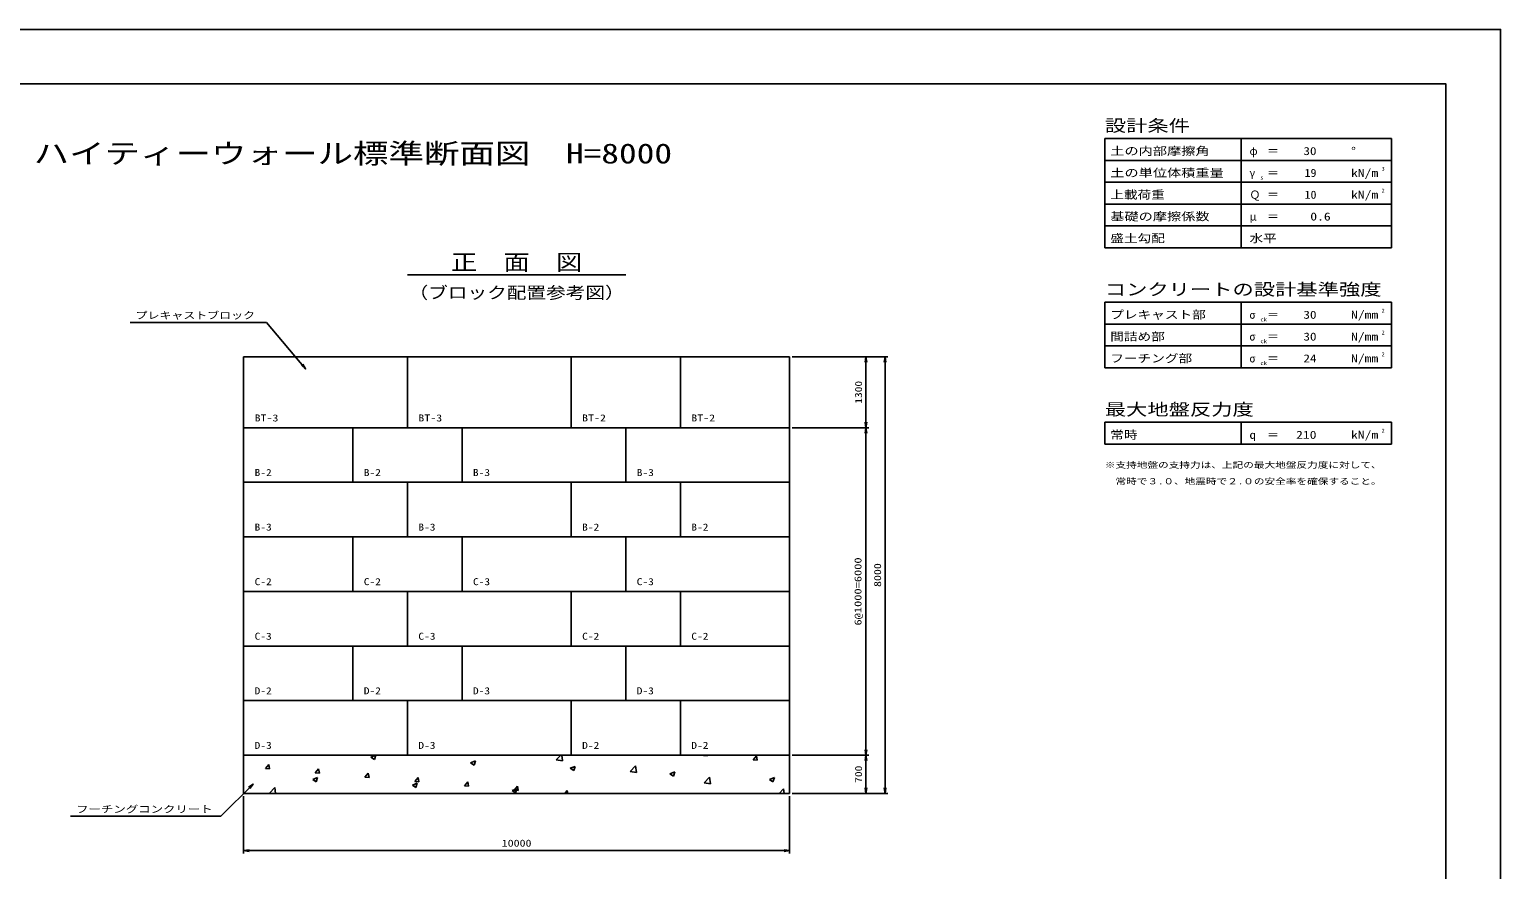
# Model space of a CAD drawing. Units: millimetres at full size. Extents: x 0 to 42050, y 0 to 29700.
# Drawn here: x 15100 to 42050, y 14303 to 29700 of the extents above; entities that cross this region are included whole.
import ezdxf
from ezdxf.enums import TextEntityAlignment as Align

# ---------------------------------------------------------------- set-up
doc = ezdxf.new("R2010")
doc.units = ezdxf.units.MM
doc.layers.add('0_2', color=7, linetype='Continuous')
for name, color, linetype, lineweight in [('D-STR-DIM', 7, 'Continuous', 25), ('D-STR-STRn', 2, 'Continuous', 25), ('D-STR-TXT', 7, 'Continuous', 25), ('D-TTL', 2, 'Continuous', 25), ('D-TTL-FRAM', 2, 'Continuous', 25), ('D-TTL-LINE', 7, 'Continuous', 25), ('D-TTL-TXT', 7, 'Continuous', 25)]:
    doc.layers.add(name, color=color, linetype=linetype, lineweight=lineweight)
doc.styles.add('ＭＳ ゴシック', font='')
doc.styles.get('ＭＳ ゴシック').set_extended_font_data('MS Gothic')

# ---------------------------------------------------------------- blocks, each defined once
blk = doc.blocks.new('open_arrow')
at = {"color": 0, "linetype": 'Continuous', "lineweight": -2}
blk.add_lwpolyline([(7.5, 1.25), (0, 0), (7.5, -1.25)], dxfattribs=at)

msp = doc.modelspace()

# ---------------------------------------------------------------- linework, layer by layer
at = {"layer": 'D-STR-DIM'}
for p, q in [((29075, 23700), (30475, 23700)), ((29075, 23700), (30825, 23700)), ((30425, 23700), (30425, 22400)), ((30775, 23700), (30775, 15700)), ((29075, 22400), (30475, 22400)), ((29075, 22400), (30475, 22400)), ((30425, 22400), (30425, 16400)), ((29075, 16400), (30475, 16400)), ((29075, 16400), (30475, 16400)), ((30425, 16400), (30425, 15700)), ((19025, 15650), (19025, 14600)), ((29025, 15650), (29025, 14600)), ((29075, 15700), (30475, 15700)), ((29075, 15700), (30825, 15700)), ((19025, 14650), (29025, 14650))]:
    msp.add_line(p, q, dxfattribs=at)
at = {"layer": 'D-STR-STRn', "color": 1}
for p, q in [((19025, 23700), (29025, 23700)), ((19025, 15700), (19025, 23700)), ((22025, 22400), (22025, 23700)), ((25025, 22400), (25025, 23700)), ((27025, 22400), (27025, 23700)), ((27025, 22400), (27025, 23700)), ((29025, 23700), (29025, 15700)), ((29025, 22400), (19025, 22400)), ((21025, 21400), (21025, 22400)), ((23025, 21400), (23025, 22400)), ((26025, 21400), (26025, 22400)), ((29025, 21400), (19025, 21400)), ((22025, 20400), (22025, 21400)), ((25025, 20400), (25025, 21400)), ((27025, 20400), (27025, 21400)), ((29025, 20400), (19025, 20400)), ((21025, 19400), (21025, 20400)), ((23025, 19400), (23025, 20400)), ((26025, 19400), (26025, 20400)), ((29025, 19400), (19025, 19400)), ((22025, 18400), (22025, 19400)), ((25025, 18400), (25025, 19400)), ((27025, 18400), (27025, 19400)), ((29025, 18400), (19025, 18400)), ((21025, 17400), (21025, 18400)), ((23025, 17400), (23025, 18400)), ((26025, 17400), (26025, 18400)), ((29025, 17400), (19025, 17400)), ((22025, 16400), (22025, 17400)), ((25025, 16400), (25025, 17400)), ((27025, 16400), (27025, 17400)), ((29025, 16400), (19025, 16400)), ((29025, 15700), (19025, 15700))]:
    msp.add_line(p, q, dxfattribs=at)
at = {"layer": 'D-STR-STRn'}
for p, q in [((19424.959, 16158.015), (19486.184, 16230.98)), ((19500.963, 16151.236), (19486.279, 16230.843)), ((21357.482, 16363.369), (21446.405, 16397.504)), ((21357.497, 16363.334), (21420.67, 16320.723)), ((21420.684, 16320.731), (21446.435, 16397.476)), ((23182.638, 16261.656), (23271.562, 16295.791)), ((23182.651, 16261.621), (23245.824, 16219.011)), ((23245.838, 16219.019), (23271.589, 16295.764)), ((24750.661, 16312.559), (24834.56, 16400)), ((24750.695, 16312.475), (24863.644, 16294.957)), ((24863.618, 16295.003), (24851.404, 16400)), ((25007.795, 16159.943), (25096.719, 16194.078)), ((25070.992, 16117.308), (25096.743, 16194.053)), ((26106.056, 16102.347), (26204.974, 16205.441)), ((26219.014, 16084.792), (26204.983, 16205.404)), ((27447.012, 16396.027), (27522.922, 16389.386)), ((27447.052, 16396.04), (27450.374, 16400)), ((27523.029, 16389.208), (27521.038, 16400)), ((28357.933, 16316.332), (28433.843, 16309.691)), ((28357.975, 16316.345), (28419.2, 16389.31)), ((28433.948, 16309.506), (28419.264, 16389.113)), ((19424.942, 16158.001), (19500.852, 16151.36)), ((20290.399, 15953.755), (20379.323, 15987.889)), ((20290.415, 15953.72), (20353.588, 15911.109)), ((20335.863, 16078.306), (20411.773, 16071.664)), ((20335.882, 16078.319), (20397.107, 16151.285)), ((20353.602, 15911.116), (20379.353, 15987.861)), ((20411.882, 16071.534), (20397.198, 16151.141)), ((21246.783, 15998.61), (21322.693, 15991.969)), ((21246.805, 15998.624), (21308.031, 16071.589)), ((21322.801, 15991.833), (21308.117, 16071.44)), ((22157.704, 15918.915), (22233.614, 15912.274)), ((22157.729, 15918.928), (22218.954, 15991.894)), ((22233.72, 15912.131), (22219.036, 15991.738)), ((23068.652, 15839.233), (23129.877, 15912.199)), ((23144.64, 15832.43), (23129.956, 15912.037)), ((25007.805, 16159.909), (25070.978, 16117.299)), ((26106.09, 16102.261), (26219.04, 16084.743)), ((26832.952, 16058.23), (26921.876, 16092.365)), ((26832.959, 16058.197), (26896.132, 16015.587)), ((26896.146, 16015.597), (26921.897, 16092.342)), ((27461.451, 15892.136), (27560.369, 15995.23)), ((27574.409, 15874.581), (27560.378, 15995.192)), ((28658.109, 15956.517), (28747.032, 15990.652)), ((28658.113, 15956.485), (28721.286, 15913.874)), ((28721.3, 15913.886), (28747.051, 15990.631)), ((19497.454, 15706.063), (19596.373, 15809.157)), ((19497.486, 15705.991), (19536.114, 15700)), ((19609.074, 15700), (19596.38, 15809.121)), ((22115.556, 15852.042), (22204.479, 15886.176)), ((22115.569, 15852.008), (22178.742, 15809.397)), ((22178.756, 15809.405), (22204.507, 15886.15)), ((23068.624, 15839.22), (23144.534, 15832.579)), ((23940.713, 15750.329), (24029.636, 15784.463)), ((23940.723, 15750.295), (24003.896, 15707.685)), ((23979.544, 15759.525), (24055.455, 15752.883)), ((23979.575, 15759.537), (24040.801, 15832.503)), ((24003.91, 15707.694), (24029.661, 15784.439)), ((24055.559, 15752.728), (24040.875, 15832.336)), ((24907.413, 15700), (24951.724, 15752.808)), ((24961.503, 15700), (24951.794, 15752.634)), ((27461.486, 15892.047), (27574.435, 15874.529)), ((28834.19, 15700), (28915.765, 15785.018)), ((28925.66, 15700), (28915.773, 15784.981))]:
    msp.add_line(p, q, dxfattribs=at)
at = {"layer": 'D-STR-TXT'}
for p, q in [((19445, 24330), (16945, 24330)), ((20159.469, 23478.677), (19445, 24330)), ((19198.868, 15871.095), (18605, 15280)), ((18605, 15280), (15855, 15280))]:
    msp.add_line(p, q, dxfattribs=at)
at = {"layer": 'D-TTL'}
for points in [[(0, 0), (42050, 0), (42050, 29700), (0, 29700)], [(1000, 1000), (41050, 1000), (41050, 28700), (1000, 28700)]]:
    msp.add_lwpolyline(points, close=True, dxfattribs=at)
at = {"layer": 'D-TTL-FRAM'}
for p, q in [((40050, 27700), (34800, 27700)), ((34800, 27700), (34800, 25700)), ((40050, 27700), (40050, 25700)), ((40050, 25700), (34800, 25700)), ((40050, 24700), (34800, 24700)), ((34800, 24700), (34800, 23500)), ((40050, 24700), (40050, 23500)), ((40050, 23500), (34800, 23500)), ((40050, 22500), (34800, 22500)), ((34800, 22500), (34800, 22100)), ((40050, 22500), (40050, 22100)), ((40050, 22100), (34800, 22100))]:
    msp.add_line(p, q, dxfattribs=at)
at = {"layer": 'D-TTL-LINE'}
for p, q in [((37300, 27700), (37300, 25700)), ((40050, 27300), (34800, 27300)), ((40050, 26900), (34800, 26900)), ((40050, 26500), (34800, 26500)), ((40050, 26100), (34800, 26100)), ((37300, 24700), (37300, 23500)), ((40050, 24300), (34800, 24300)), ((40050, 23900), (34800, 23900)), ((37300, 22500), (37300, 22100))]:
    msp.add_line(p, q, dxfattribs=at)
at = {"layer": 'D-TTL-TXT'}
msp.add_line((22025, 25200), (26025, 25200), dxfattribs=at)

# ---------------------------------------------------------------- block references
at = {"layer": 'D-STR-DIM', "xscale": 13.3, "yscale": 13.3}
for p, rotation in [((30425, 23700), 270), ((30775, 23700), 270), ((30425, 22400), 90), ((30425, 22400), 270), ((30425, 16400), 90), ((30425, 16400), 270), ((30425, 15700), 90), ((30775, 15700), 90), ((29025, 14650), 180)]:
    msp.add_blockref('open_arrow', p, dxfattribs=dict(at, rotation=rotation))
msp.add_blockref('open_arrow', (19025, 14650), dxfattribs=at)
at = {"layer": 'D-STR-TXT', "xscale": 13.3, "yscale": 13.3}
for p, rotation in [((20159.469, 23478.677), 130), ((19198.868, 15871.095), 224.9)]:
    msp.add_blockref('open_arrow', p, dxfattribs=dict(at, rotation=rotation))

# ---------------------------------------------------------------- texts
at = {"layer": '0_2', "style": 'ＭＳ ゴシック', "width": 1.3}
for s, p in [('※支持地盤の支持力は、上記の最大地盤反力度に対して、', (34800, 21630)), ('\u3000常時で３.０、地震時で２.０の安全率を確保すること。', (34800, 21330))]:
    msp.add_text(s, height=110, dxfattribs=at).set_placement(p, align=Align.BOTTOM_LEFT)
at = {"layer": 'D-STR-DIM', "style": 'ＭＳ ゴシック'}
for s, width, p in [('1300', 1.2, (30287.5, 23050)), ('6@1000=6000', 1.3, (30278.173, 19400)), ('8000', 1.25, (30637.5, 19700)), ('700', 1.2, (30287.5, 16050))]:
    msp.add_text(s, height=128.3, rotation=90, dxfattribs=dict(at, width=width)).set_placement(p, align=Align.MIDDLE_CENTER)
at = {"layer": 'D-STR-DIM', "style": 'ＭＳ ゴシック', "width": 1.25}
msp.add_text('10000', height=128.3, dxfattribs=at).set_placement((24025, 14787.5), align=Align.MIDDLE_CENTER)
at = {"layer": 'D-STR-TXT', "style": 'ＭＳ ゴシック'}
for s, width, p in [('プレキャストブロック', 1.25, (17045, 24356.667)), ('BT-3', 1.25, (19225, 22476.667)), ('BT-3', 1.25, (22225, 22476.667)), ('BT-2', 1.25, (25225, 22476.667)), ('BT-2', 1.25, (27225, 22476.667)), ('B-2', 1.2, (19225, 21476.667)), ('B-2', 1.2, (21225, 21476.667)), ('B-3', 1.2, (23225, 21476.667)), ('B-3', 1.2, (26225, 21476.667)), ('B-3', 1.2, (19225, 20476.667)), ('B-3', 1.2, (22225, 20476.667)), ('B-2', 1.2, (25225, 20476.667)), ('B-2', 1.2, (27225, 20476.667)), ('C-2', 1.2, (19225, 19476.667)), ('C-2', 1.2, (21225, 19476.667)), ('C-3', 1.2, (23225, 19476.667)), ('C-3', 1.2, (26225, 19476.667)), ('C-3', 1.2, (19225, 18476.667)), ('C-3', 1.2, (22225, 18476.667)), ('C-2', 1.2, (25225, 18476.667)), ('C-2', 1.2, (27225, 18476.667)), ('D-2', 1.2, (19225, 17476.667)), ('D-2', 1.2, (21225, 17476.667)), ('D-3', 1.2, (23225, 17476.667)), ('D-3', 1.2, (26225, 17476.667)), ('D-3', 1.2, (19225, 16476.667)), ('D-3', 1.2, (22225, 16476.667)), ('D-2', 1.2, (25225, 16476.667)), ('D-2', 1.2, (27225, 16476.667)), ('フーチングコンクリート', 1.3, (15955, 15306.667))]:
    msp.add_text(s, height=128.3, dxfattribs=dict(at, width=width)).set_placement(p, align=Align.BOTTOM_LEFT)
at = {"layer": 'D-TTL-TXT', "style": 'ＭＳ ゴシック'}
for s, height, width, p in [('設計条件', 219.9, 1.3, (34800, 27760)), ('土の内部摩擦角', 146.6, 1.3, (34900, 27353.333)), ('＝', 146.6, 1.1, (37770, 27353.333)), ('°', 146.6, 1.25, (39310, 27353.333)), ('土の単位体積重量', 146.6, 1.3, (34900, 26953.333)), ('γ', 146.6, 0.95, (37450, 26953.333)), ('s', 73.31, 1.15, (37650, 26926.667)), ('＝', 146.6, 1.1, (37770, 26953.333)), ('kN/m', 146.6, 1.25, (39310, 26953.333)), ('3', 73.31, 1.15, (39870, 27086.667)), ('上載荷重', 146.6, 1.25, (34900, 26553.333)), ('＝', 146.6, 1.1, (37770, 26553.333)), ('kN/m', 146.6, 1.25, (39310, 26553.333)), ('2', 73.31, 1.15, (39870, 26686.667)), ('基礎の摩擦係数', 146.6, 1.3, (34900, 26153.333)), ('μ', 146.6, 1.05, (37450, 26153.333)), ('＝', 146.6, 1.1, (37770, 26153.333)), ('盛土勾配', 146.6, 1.25, (34900, 25753.333)), ('水平', 146.6, 1.25, (37450, 25753.333)), ('コンクリートの設計基準強度', 219.9, 1.3, (34800, 24760)), ('プレキャスト部', 146.6, 1.25, (34900, 24353.333)), ('N/mm', 146.6, 1.25, (39310, 24353.333)), ('2', 73.31, 1.15, (39870, 24486.667)), ('σ', 146.6, 0.9, (37450, 24353.333)), ('ck', 73.31, 1.2, (37650, 24326.667)), ('＝', 146.6, 1.1, (37770, 24353.333)), ('間詰め部', 146.6, 1.25, (34900, 23953.333)), ('σ', 146.6, 0.9, (37450, 23953.333)), ('ck', 73.31, 1.2, (37650, 23926.667)), ('＝', 146.6, 1.1, (37770, 23953.333)), ('N/mm', 146.6, 1.25, (39310, 23953.333)), ('2', 73.31, 1.15, (39870, 24086.667)), ('フーチング部', 146.6, 1.25, (34900, 23553.333)), ('N/mm', 146.6, 1.25, (39310, 23553.333)), ('2', 73.31, 1.15, (39870, 23686.667)), ('σ', 146.6, 0.9, (37450, 23553.333)), ('ck', 73.31, 1.2, (37650, 23526.667)), ('＝', 146.6, 1.1, (37770, 23553.333)), ('最大地盤反力度', 219.9, 1.3, (34800, 22560)), ('2', 73.31, 1.15, (39870, 22286.667)), ('常時', 146.6, 1.25, (34900, 22153.333)), ('q', 146.6, 1.2, (37450, 22153.333)), ('＝', 146.6, 1.1, (37770, 22153.333)), ('kN/m', 146.6, 1.25, (39310, 22153.333))]:
    msp.add_text(s, height=height, dxfattribs=dict(at, width=width)).set_placement(p, align=Align.BOTTOM_LEFT)
for s, height, width, p in [('ハイティーウォール標準断面図\u3000H=8000', 366.6, 1.3, (21025, 27133.333)), ('正\u3000面\u3000図', 293.3, 1.2, (24025, 25200)), ('（ブロック配置参考図）', 219.9, 1.2, (24025, 24700))]:
    msp.add_text(s, height=height, dxfattribs=dict(at, width=width)).set_placement(p, align=Align.BOTTOM_CENTER)
for s, p in [('φ', (37450, 27353.333)), ('Ｑ', (37450, 26553.333))]:
    msp.add_text(s, height=146.6, dxfattribs=at).set_placement(p, align=Align.BOTTOM_LEFT)
for s, width, p in [('30', 1.2, (38678.071, 27353.333)), ('19', 1.1, (38678.071, 26953.333)), ('10', 1.1, (38678.071, 26553.333)), ('0.6', 1.25, (38938.071, 26153.333)), ('30', 1.2, (38678.071, 24353.333)), ('30', 1.2, (38678.071, 23953.333)), ('24', 1.2, (38678.071, 23553.333)), ('210', 1.25, (38678.071, 22153.333))]:
    msp.add_text(s, height=146.6, dxfattribs=dict(at, width=width)).set_placement(p, align=Align.BOTTOM_RIGHT)

doc.saveas('drawing.dxf')
